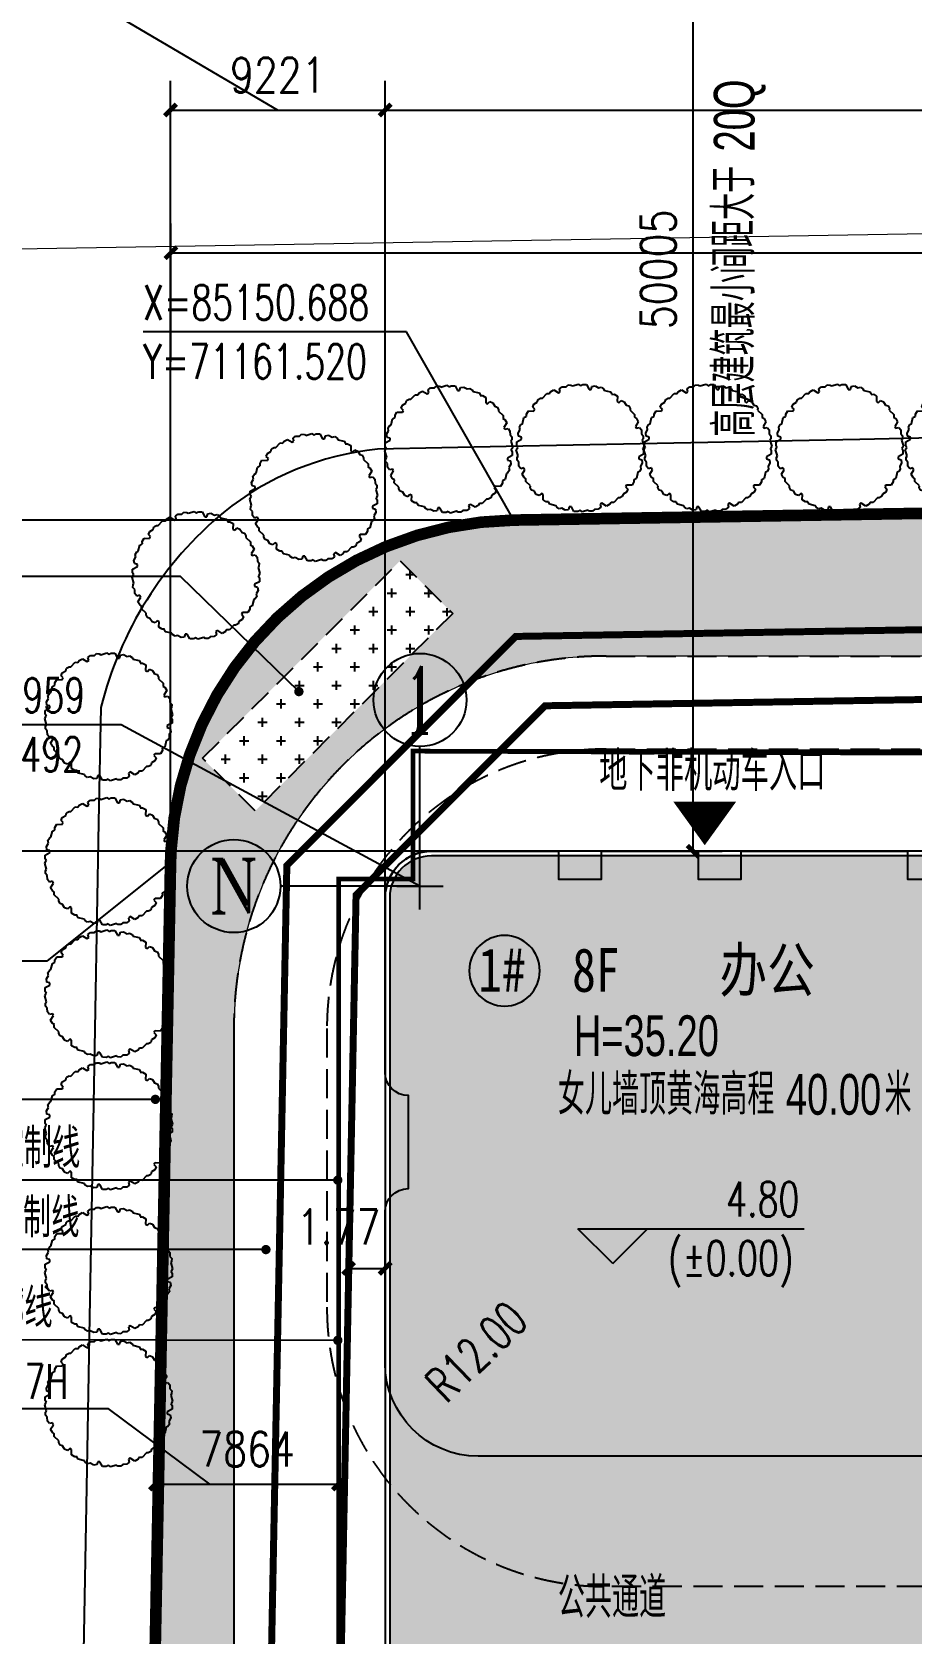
# Model space of a CAD drawing. Header units: metres. Extents: x 71066629 to 71645179, y 84793221 to 85208804.
# Drawn here: x 71140817 to 71178638, y 85102822 to 85171661 of the extents above; entities that cross this region are included whole.
import ezdxf
from ezdxf.enums import TextEntityAlignment as Align

# ---------------------------------------------------------------- set-up
doc = ezdxf.new("R2010")
doc.units = ezdxf.units.M
doc.header["$LTSCALE"] = 1000
for name, pattern in [('ACAD_ISO04W100', [30, 24, -3, 0, -3]), ('CENTER', [50.800000000000004, 31.75, -6.35, 6.35, -6.35]), ('CONTINOUS', [15000, 5000, 5000, 5000]), ('DASH', [0.35, 0.25, -0.1]), ('DASHED', [19.049999999999997, 12.7, -6.35]), ('DASHEDX2', [1.5, 1, -0.5]), ('HIDDENX2', [19.049999999999997, 12.7, -6.35])]:
    doc.linetypes.add(name, pattern=pattern)
for name, color, linetype in [('A_N_AXIS_TEXT', 7, 'Continuous'), ('A_N_DIM_LEAD', 3, 'Continuous'), ('A_N_PUB_TEXT', 7, 'Continuous'), ('A_SITEP_PLANT', 85, 'Continuous'), ('A_SITEP_TEX_2', 7, 'Continuous'), ('DIM_COOR', 3, 'Continuous'), ('DIM_SYMB', 3, 'Continuous'), ('G-ANN0-GRID', 85, 'Continuous'), ('G-ANNO-DIMS', 3, 'Continuous'), ('G-ANNO-LEVL', 3, 'Continuous'), ('G-ANNO-TEXT', 7, 'Continuous'), ('G-BLDG-EXTG', 48, 'Continuous'), ('G-BLDG-HIGH', 1, 'Continuous'), ('G-BLDG-MULT', 1, 'Continuous'), ('G-BLDG-OTLN', 2, 'Continuous'), ('G-BLDG-POIT', 6, 'Continuous'), ('G-BLDG-ROOF', 34, 'Continuous'), ('G-BSMT-OTLN', 5, 'HIDDENX2'), ('G-FRIE-FLWL', 6, 'Continuous'), ('G-PLTG', 105, 'Continuous'), ('G-SDWK', 157, 'Continuous'), ('G-SITE-PROP', 1, 'Continuous'), ('G-STRU', 134, 'Continuous'), ('G_H_252', 252, 'Continuous'), ('G_N_GUIDES', 3, 'DASH'), ('PUB_DIM', 3, 'Continuous'), ('PUB_TEXT', 7, 'Continuous')]:
    doc.layers.add(name, color=color, linetype=linetype)
for name, color, linetype, lineweight in [('G-ROAD-CNTR', 24, 'DASHED', 13), ('G-ROAD-园区', 175, 'Continuous', 13), ('G-ROAD-市政', 1, 'Continuous', 13)]:
    doc.layers.add(name, color=color, linetype=linetype, lineweight=lineweight)
doc.styles.add('_TCH_AXIS', font='romant.shx')
doc.styles.add('_TCH_DIM', font='SIMPLEX', dxfattribs={"bigfont": 'GBCBIG'})
doc.styles.add('dim_font', font='SIMPLEX.shx', dxfattribs={"width": 0.8})
doc.styles.add('GAD A', font='$ gad e.shx', dxfattribs={"width": 0.7, "bigfont": '$ gad c.shx'})
doc.styles.get("Standard").update_dxf_attribs({"font": 'txt', "bigfont": 'gbcbig.shx'})
doc.styles.add('黑体', font='simhei.ttf', dxfattribs={"width": 0.8})
doc.dimstyles.new('DIMN500', dxfattribs={"dimscale": 5, "dimtxt": 300, "dimasz": 100, "dimexe": 250, "dimexo": 300, "dimgap": 150, "dimtad": 1, "dimdec": 0, "dimzin": 0, "dimdsep": 46, "dimtxsty": 'dim_font', "dimblk": 'ARCHTICK', "dimcen": 0.09, "dimclrt": 7, "dimazin": 2, "dimtfac": 1, "dimtdec": 0, "dimtix": 1, "dimtmove": 2, "dimatfit": 3, "dimldrblk": 'ARCHTICK', "dimtolj": 1, "dimtzin": 0, "dimarcsym": 0})

# ---------------------------------------------------------------- blocks, each defined once
blk = doc.blocks.new('A$C1225323B')
at = {"layer": 'G_H_252'}
blk.add_hatch(color=256, dxfattribs=at).paths.add_polyline_path([(69877.99888792634, 83950.80440416932), (124377.9988879263, 83950.80440416932, 0.414213562373095), (126177.9988879263, 85750.80440416932), (126177.9988879263, 89012.7366912514, -0.08774332942925576), (126493.3976527005, 90796.18020670116), (131968.0517546386, 105790.4886650741, 0.5208883048473243), (129337.8818587363, 109550.8044041693), (92377.99888792634, 109550.8044041693, 0.414213562373095), (90577.99888792634, 107750.8044041693), (90577.99888792634, 106550.8044041693), (69177.99888792634, 106550.8044041693), (69177.99888792634, 107750.8044041693, 0.414213562373095), (67377.99888792634, 109550.8044041693), (43877.99888792634, 109550.8044041693, 0.414213562373095), (42077.99888792634, 107750.8044041693), (42077.99888792634, 48250.80440416932, 0.414213562373095), (43877.99888792634, 46450.80440416932), (45077.99888822436, 46450.80440416932), (45077.99888822436, 25050.80440416932), (43877.99888792634, 25050.80440416932, 0.414213562373095), (42077.99888792634, 23250.80440416932), (42077.99888792634, 4750.804404169321, 0.414213562373095), (43877.99888792634, 2950.804404169321), (65877.99888792634, 2950.804404169321, 0.414213562373095), (67677.99888792634, 4750.804404169321), (67677.99888792634, 23250.80440416932, 0.414213562373095), (65877.99888792634, 25050.80440416932), (64677.99888759851, 25050.80440416932), (64677.99888759851, 46450.80440416932), (65877.99888792634, 46450.80440416932, 0.414213562373095), (67677.99888792634, 48250.80440416932), (67677.99888792634, 81750.80440416932, -0.414213562373095)])
at = {"layer": 'G-ANN0-GRID'}
for q in [(43377.99888792634, 114250.8042696416), (37377.99902245402, 108250.8044041693)]:
    blk.add_line((43377.99888792634, 108250.8044041693), q, dxfattribs=at)
for centre in [(43377.99888791144, 116250.8042696416), (35377.99902245402, 108250.8044041693)]:
    blk.add_circle(centre, 2000, dxfattribs=at)
at = {"layer": 'G-BLDG-OTLN'}
blk.add_lwpolyline([(75382.99888792634, 83750.8169041723), (45882.99888798594, 83750.80440424383, -0.4142130420762969), (41878.00201292336, 87745.80440416932), (41877.99888800085, 94245.80440410972, -0.4142047675986253), (42872.99888803065, 95250.79190409184), (42877.99888800085, 95250.79190409184), (42877.99888798594, 99247.0786370635), (42877.99888798594, 99250.8169042468, -0.4127586771424648), (41878.01138798892, 100245.8044041693), (41878.01138798892, 107745.8044041097, -0.4142157666125284), (43872.99888791144, 109750.7981541604), (43970.61853387952, 109750.8044040948), (49327.99888792634, 109750.8044041693), (49327.99888792634, 108550.8044040948), (51177.99888792634, 108550.8044041693), (51177.99888792634, 109750.8044041693), (55327.99888792634, 109750.8044041693), (55327.99888792634, 108550.8044040948), (57177.99888792634, 108550.8044040948), (57177.99888792634, 109750.8044041693), (64327.99888792634, 109750.8044041693), (64327.99888792634, 108550.8044040948), (66177.99888792634, 108550.8044041693)], format="xyb", dxfattribs=at)
at = {"layer": 'G-BLDG-POIT', "linetype": 'CONTINOUS', "ltscale": 0.1}
for p, q in [((43377.99888792634, 107250.8044041693), (43377.99888792634, 109250.8044041693)), ((42377.99888792634, 108250.8044041693), (44377.99888792634, 108250.8044041693))]:
    blk.add_line(p, q, dxfattribs=at)
at = {"layer": 'G-BLDG-ROOF'}
for points in [[(67877.99888792634, 48250.80440416932), (67877.99888792634, 81750.80440416932, -0.414213562373095), (69877.99888792634, 83750.80440416932), (124377.9988879263, 83750.80440416932, 0.414213562373095), (126377.9988879263, 85750.80440416932), (126377.9988879263, 89012.7366912216, -0.08774332942913694), (126681.2669309676, 90727.58622531593), (132155.9210329056, 105721.8946837187, 0.520888304847176), (129337.8818587363, 109750.8044041693), (92377.99888792634, 109750.8044041693, 0.414213562373095), (90377.99888792634, 107750.8044041693), (90377.99888792634, 106750.8044041693), (69377.99888792634, 106750.8044041693), (69377.99888792634, 107750.8044041693, 0.414213562373095), (67377.99888792634, 109750.8044041693), (43877.99888792634, 109750.8044041693, 0.414213562373095), (41877.99888792634, 107750.8044041693), (41877.99888792634, 48250.80440416932, 0.414213562373095)], [(67677.99888792634, 48250.80440416932), (67677.99888792634, 81750.80440416932, -0.4142135623730951), (69877.99888792634, 83950.80440416932), (124377.9988879263, 83950.80440416932, 0.414213562373095), (126177.9988879263, 85750.80440416932), (126177.9988879263, 89012.7366912216, -0.08774332942914), (126493.3976526856, 90796.18020667136), (131968.0517546386, 105790.4886650741, 0.5208883048474108), (129337.8818587363, 109550.8044041693), (92377.99888792634, 109550.8044041693, 0.414213562373095), (90577.99888792634, 107750.8044041693), (90577.99888792634, 106550.8044041693), (69177.99888792634, 106550.8044041693), (69177.99888792634, 107750.8044041693, 0.414213562373095), (67377.99888792634, 109550.8044041693), (43877.99888792634, 109550.8044041693, 0.414213562373095), (42077.99888792634, 107750.8044041693), (42077.99888792634, 48250.80440416932, 0.414213562373095)]]:
    blk.add_lwpolyline(points, format="xyb", dxfattribs=at)
at = {"layer": 'A_N_AXIS_TEXT', "style": '_TCH_AXIS'}
for s, height, width, p, p2 in [('1', 2889.153660236577, 0.500000000000001, (42690.10515928368, 114806.2274395234), (44065.8926165392, 114806.2274395234)), ('N', 2317.241379310345, 0.8333333333333361, (34274.55074659195, 107092.1837145141), (36481.4472983161, 107092.1837145141))]:
    blk.add_text(s, height=height, dxfattribs=dict(at, width=width)).set_placement(p, p2, align=Align.FIT)
blk = doc.blocks.new('BRANCHD', base_point=(0.5, 0.5))
for p, q in [((0.9505596254410227, 0.743297436128509), (0.9314632446002771, 0.7538736432298557)), ((0.9620405252218217, 0.6940026134366691), (0.9505596254410227, 0.743297436128509)), ((0.9742183128197739, 0.6874965599933831), (0.9620405252218217, 0.6940026134366691)), ((0.9865236434099081, 0.6682046705638996), (0.9742183128197739, 0.6874965599933831)), ((0.9820690817241038, 0.647302361335638), (0.9865236434099081, 0.6682046705638996)), ((0.9972671223133035, 0.6196268809602271), (0.9820690817241038, 0.647302361335638)), ((0.9697365129869726, 0.5872572432749065), (0.9936420849502089, 0.5940171824764761)), ((0.9697365129869726, 0.5708106159599874), (0.9697365129869726, 0.5872572432749065)), ((1.008048233500921, 0.5502635966295678), (0.9697365129869726, 0.5708106159599874)), ((0.9936420849502089, 0.5940171824764761), (0.9972671223133035, 0.6196268809602271)), ((0.9984505427080577, 0.5038736432298557), (1.008135802567131, 0.5200449615237905)), ((1.008135802567131, 0.5200449615237905), (1.008048233500921, 0.5502635966295678))]:
    blk.add_line(p, q)
blk = doc.blocks.new('A$C203C35CE')
at = {"layer": 'A_SITEP_PLANT', "extrusion": (0, 0, -1), "yscale": 2981.739130434784, "zscale": -2981.739130434782}
for xscale, rotation in [(2981.739130434763, 60.00000000017639), (2981.739130434794, 30.00000000017587), (2981.739130434784, 90), (2981.739130434768, 120.0000000001762), (2981.739130434778, 150.0000000001759), (2981.739130434778, 330.0000000001759), (2981.739130434755, 180.0000000001761), (2981.739130434768, 300.0000000001762), (2981.739130434794, 210.0000000001758), (2981.739130434763, 240.0000000001764), (2981.739130434784, 270)]:
    blk.add_blockref('BRANCHD', (-1526.186619581713, 1526.186955187266), dxfattribs=dict(at, xscale=xscale, rotation=rotation))
at = {"layer": 'A_SITEP_PLANT', "extrusion": (0, 0, -1), "xscale": 2981.739130434755, "yscale": 2981.739130434784, "zscale": -2981.739130434782}
blk.add_blockref('BRANCHD', (-1526.186619581713, 1526.186955187266), dxfattribs=at)
blk = doc.blocks.new('A$C237376EB')
at = {"layer": 'G-ROAD-CNTR', "linetype": 'ACAD_ISO04W100'}
blk.add_line((904.5850735462882, 755.837459716), (556.9725341087906, 750.0877919807244), dxfattribs=at)
at = {"layer": 'G-ROAD-市政', "linetype": 'Continuous'}
for p, q in [((775.1142160406307, 741.6943120988872), (584.2112571346806, 738.5366913031321)), ((569.4621902443614, 723.8316603432759), (568.0952416193759, 653.8450083912321))]:
    blk.add_line(p, q, dxfattribs=at)
blk.add_arc((584.4593299483677, 723.5387427807873), 15, 90.94761189005567, 178.8810660199451, dxfattribs=at)
blk = doc.blocks.new('_ARCHTICK')
at = {"color": 0, "linetype": 'ByBlock', "const_width": 0.4}
blk.add_lwpolyline([(-0.5, -0.5), (0.5, 0.5)], dxfattribs=at)
blk = doc.blocks.new('*D34')
at = {"layer": 'Defpoints', "color": 0, "transparency": 16777216}
for p in [(71153991.58127616, 85109265.26253149), (71146127.69196816, 85105215.69542734), (71153991.58127616, 85105215.69542736)]:
    blk.add_point(p, dxfattribs=at)
at = {"layer": 'PUB_DIM', "color": 0, "lineweight": -2, "transparency": 16777216}
for p, q in [((71146127.69196816, 85106715.69542734), (71146127.69196816, 85110515.26253149)), ((71153991.58127616, 85106715.69542736), (71153991.58127616, 85110515.26253149)), ((71146127.69196816, 85109265.26253149), (71153991.58127616, 85109265.26253149))]:
    blk.add_line(p, q, dxfattribs=at)
at = {"layer": 'PUB_DIM', "color": 0, "lineweight": -2, "transparency": 16777216, "xscale": 500, "yscale": 500, "zscale": 500, "rotation": 180}
blk.add_blockref('_ARCHTICK', (71146127.69196816, 85109265.26253149), dxfattribs=at)
at = {"layer": 'PUB_DIM', "color": 0, "lineweight": -2, "transparency": 16777216, "xscale": 500, "yscale": 500, "zscale": 500}
blk.add_blockref('_ARCHTICK', (71153991.58127616, 85109265.26253149), dxfattribs=at)
at = {"layer": 'PUB_DIM', "color": 7, "transparency": 16777216, "insert": (71150059.63662216, 85110765.26253149), "char_height": 1500, "attachment_point": 5, "style": 'dim_font'}
blk.add_mtext('\\A1;7864', dxfattribs=at)
blk = doc.blocks.new('*D71')
at = {"layer": 'Defpoints', "color": 0, "transparency": 16777216}
for p in [(71223358.15367162, 85162177.91656777), (71146789.18457058, 85155988.7590724), (71223358.15367162, 85155988.75907095)]:
    blk.add_point(p, dxfattribs=at)
at = {"layer": 'PUB_DIM', "color": 0, "lineweight": -2, "transparency": 16777216}
for p, q in [((71146789.18457058, 85157488.7590724), (71146789.18457058, 85163427.91656777)), ((71223358.15367162, 85157488.75907095), (71223358.15367162, 85163427.91656777)), ((71146789.18457058, 85162177.91656777), (71223358.15367162, 85162177.91656777))]:
    blk.add_line(p, q, dxfattribs=at)
at = {"layer": 'PUB_DIM', "color": 0, "lineweight": -2, "transparency": 16777216, "xscale": 500, "yscale": 500, "zscale": 500, "rotation": 180}
blk.add_blockref('_ARCHTICK', (71146789.18457058, 85162177.91656777), dxfattribs=at)
at = {"layer": 'PUB_DIM', "color": 0, "lineweight": -2, "transparency": 16777216, "xscale": 500, "yscale": 500, "zscale": 500}
blk.add_blockref('_ARCHTICK', (71223358.15367162, 85162177.91656777), dxfattribs=at)
at = {"layer": 'PUB_DIM', "color": 7, "transparency": 16777216, "insert": (71185073.6691211, 85163677.91656777), "char_height": 1500, "attachment_point": 5, "style": 'dim_font'}
blk.add_mtext('\\A1;76569', dxfattribs=at)
blk = doc.blocks.new('*D128')
at = {"layer": 'Defpoints', "color": 0, "transparency": 16777216}
for p in [(71107625.00300077, 85136459.32600382), (71160762.7946386, 85136459.32600382), (71160762.7946386, 85025244.68210135)]:
    blk.add_point(p, dxfattribs=at)
at = {"layer": 'G-ANNO-DIMS', "color": 0, "lineweight": -2, "transparency": 16777216}
for p, q in [((71159262.7946386, 85136459.32600382), (71106375.00300077, 85136459.32600382)), ((71107625.00300077, 85025244.68210135), (71107625.00300077, 85136459.32600382)), ((71159262.7946386, 85025244.68210135), (71106375.00300077, 85025244.68210135))]:
    blk.add_line(p, q, dxfattribs=at)
at = {"layer": 'G-ANNO-DIMS', "color": 0, "lineweight": -2, "transparency": 16777216, "xscale": 500, "yscale": 500, "zscale": 500}
for p, rotation in [((71107625.00300077, 85136459.32600382), 90), ((71107625.00300077, 85025244.68210135), 270)]:
    blk.add_blockref('_ARCHTICK', p, dxfattribs=dict(at, rotation=rotation))
at = {"layer": 'G-ANNO-DIMS', "color": 7, "transparency": 16777216, "insert": (71106125.00300075, 85080852.00405261), "char_height": 1500, "attachment_point": 5, "rotation": 90, "style": 'dim_font'}
blk.add_mtext('\\A1;111.21', dxfattribs=at)
blk = doc.blocks.new('*D129')
at = {"layer": 'Defpoints', "color": 0, "transparency": 16777216}
for p in [(71107625.00300077, 85150687.4861115), (71160762.7946386, 85150687.4861115), (71160762.7946386, 85136459.32600382)]:
    blk.add_point(p, dxfattribs=at)
at = {"layer": 'G-ANNO-DIMS', "color": 0, "lineweight": -2, "transparency": 16777216}
for p, q in [((71159262.7946386, 85150687.4861115), (71106375.00300077, 85150687.4861115)), ((71107625.00300077, 85136459.32600382), (71107625.00300077, 85150687.4861115)), ((71159262.7946386, 85136459.32600382), (71106375.00300077, 85136459.32600382))]:
    blk.add_line(p, q, dxfattribs=at)
at = {"layer": 'G-ANNO-DIMS', "color": 0, "lineweight": -2, "transparency": 16777216, "xscale": 500, "yscale": 500, "zscale": 500}
for p, rotation in [((71107625.00300077, 85150687.4861115), 90), ((71107625.00300077, 85136459.32600382), 270)]:
    blk.add_blockref('_ARCHTICK', p, dxfattribs=dict(at, rotation=rotation))
at = {"layer": 'G-ANNO-DIMS', "color": 7, "transparency": 16777216, "insert": (71106125.00300075, 85143573.40605769), "char_height": 1500, "attachment_point": 5, "rotation": 90, "style": 'dim_font'}
blk.add_mtext('\\A1;14228', dxfattribs=at)
blk = doc.blocks.new('*D130')
at = {"layer": 'Defpoints', "color": 0, "transparency": 16777216}
for p in [(71155991.49731568, 85168309.62203237), (71146770.81298825, 85131923.986929), (71155991.49731568, 85131923.98692895)]:
    blk.add_point(p, dxfattribs=at)
at = {"layer": 'G-ANNO-DIMS', "color": 0, "lineweight": -2, "transparency": 16777216}
for p, q in [((71146770.81298825, 85133423.986929), (71146770.81298825, 85169559.62203237)), ((71155991.49731568, 85133423.98692895), (71155991.49731568, 85169559.62203237)), ((71146770.81298825, 85168309.62203237), (71155991.49731568, 85168309.62203237))]:
    blk.add_line(p, q, dxfattribs=at)
at = {"layer": 'G-ANNO-DIMS', "color": 0, "lineweight": -2, "transparency": 16777216, "xscale": 500, "yscale": 500, "zscale": 500, "rotation": 180}
blk.add_blockref('_ARCHTICK', (71146770.81298825, 85168309.62203237), dxfattribs=at)
at = {"layer": 'G-ANNO-DIMS', "color": 0, "lineweight": -2, "transparency": 16777216, "xscale": 500, "yscale": 500, "zscale": 500}
blk.add_blockref('_ARCHTICK', (71155991.49731568, 85168309.62203237), dxfattribs=at)
at = {"layer": 'G-ANNO-DIMS', "color": 7, "transparency": 16777216, "insert": (71151381.15515196, 85169809.62203237), "char_height": 1500, "attachment_point": 5, "style": 'dim_font'}
blk.add_mtext('\\A1;9221', dxfattribs=at)
blk = doc.blocks.new('*D131')
at = {"layer": 'Defpoints', "color": 0, "transparency": 16777216}
for p in [(71240491.48481545, 85168309.62203217), (71155991.49731568, 85131923.98692895), (71240491.48481545, 85131923.98692855)]:
    blk.add_point(p, dxfattribs=at)
at = {"layer": 'G-ANNO-DIMS', "color": 0, "lineweight": -2, "transparency": 16777216}
for p, q in [((71155991.49731568, 85133423.98692895), (71155991.49731568, 85169559.62203217)), ((71240491.48481545, 85133423.98692855), (71240491.48481545, 85169559.62203217)), ((71155991.49731568, 85168309.62203217), (71240491.48481545, 85168309.62203217))]:
    blk.add_line(p, q, dxfattribs=at)
at = {"layer": 'G-ANNO-DIMS', "color": 0, "lineweight": -2, "transparency": 16777216, "xscale": 500, "yscale": 500, "zscale": 500, "rotation": 180}
blk.add_blockref('_ARCHTICK', (71155991.49731568, 85168309.62203217), dxfattribs=at)
at = {"layer": 'G-ANNO-DIMS', "color": 0, "lineweight": -2, "transparency": 16777216, "xscale": 500, "yscale": 500, "zscale": 500}
blk.add_blockref('_ARCHTICK', (71240491.48481545, 85168309.62203217), dxfattribs=at)
at = {"layer": 'G-ANNO-DIMS', "color": 7, "transparency": 16777216, "insert": (71198241.49106556, 85169809.62203217), "char_height": 1500, "attachment_point": 5, "style": 'dim_font'}
blk.add_mtext('\\A1;84.50', dxfattribs=at)
blk = doc.blocks.new('*D138')
at = {"layer": 'A_N_DIM_LEAD', "color": 0, "lineweight": -2, "transparency": 16777216}
for p, q in [((71154424.32875995, 85115954.32600437), (71154424.32875995, 85119782.52984603)), ((71155991.48794062, 85115954.32600437), (71155991.48794062, 85119782.52984603)), ((71154424.32875995, 85118532.52984603), (71155991.48794062, 85118532.52984603))]:
    blk.add_line(p, q, dxfattribs=at)
at = {"layer": 'Defpoints', "color": 0, "transparency": 16777216}
for p in [(71155991.48794062, 85118532.52984603), (71154424.32875995, 85114454.32600437), (71155991.48794062, 85114454.32600437)]:
    blk.add_point(p, dxfattribs=at)
at = {"layer": 'A_N_DIM_LEAD', "color": 0, "lineweight": -2, "transparency": 16777216, "xscale": 500, "yscale": 500, "zscale": 500, "rotation": 180}
blk.add_blockref('_ARCHTICK', (71154424.32875995, 85118532.52984603), dxfattribs=at)
at = {"layer": 'A_N_DIM_LEAD', "color": 0, "lineweight": -2, "transparency": 16777216, "xscale": 500, "yscale": 500, "zscale": 500}
blk.add_blockref('_ARCHTICK', (71155991.48794062, 85118532.52984603), dxfattribs=at)
at = {"layer": 'A_N_DIM_LEAD', "color": 7, "transparency": 16777216, "insert": (71153991.58127613, 85120313.43747246), "char_height": 1500, "attachment_point": 5, "style": 'dim_font'}
blk.add_mtext('\\A1;1.77', dxfattribs=at)
blk = doc.blocks.new('*D151')
at = {"layer": 'Defpoints', "color": 0, "transparency": 16777216}
for p in [(71165247.70485358, 85186463.99998927), (71169231.46574904, 85186463.99998927), (71165247.70485358, 85136459.32600386)]:
    blk.add_point(p, dxfattribs=at)
at = {"layer": 'G-ANNO-DIMS', "color": 0, "lineweight": -2, "transparency": 16777216}
for p, q in [((71166747.70485358, 85186463.99998927), (71170481.46574904, 85186463.99998927)), ((71169231.46574904, 85136459.32600386), (71169231.46574904, 85186463.99998927)), ((71166747.70485358, 85136459.32600386), (71170481.46574904, 85136459.32600386))]:
    blk.add_line(p, q, dxfattribs=at)
at = {"layer": 'G-ANNO-DIMS', "color": 0, "lineweight": -2, "transparency": 16777216, "xscale": 500, "yscale": 500, "zscale": 500}
for p, rotation in [((71169231.46574904, 85186463.99998927), 90), ((71169231.46574904, 85136459.32600386), 270)]:
    blk.add_blockref('_ARCHTICK', p, dxfattribs=dict(at, rotation=rotation))
at = {"layer": 'G-ANNO-DIMS', "color": 7, "transparency": 16777216, "insert": (71167731.46574903, 85161461.66299659), "char_height": 1500, "attachment_point": 5, "rotation": 90, "style": 'dim_font'}
blk.add_mtext('\\A1;50005', dxfattribs=at)

msp = doc.modelspace()

# ---------------------------------------------------------------- hatches: boundary and pattern name
at = {"layer": 'G-PLTG'}
h = msp.add_hatch(dxfattribs=at)
h.set_pattern_fill('CROSS', color=256, scale=500, style=0)
h.set_pattern_definition([(0, (0, 0), (793.75, 793.75), [396.875, -1190.625]), (90, (198.4375, -198.4375), (-793.75, 793.75), [396.875, -1190.625])])
h.paths.add_polyline_path([(71148150.04607184, 85140450.86286998), (71150412.78776087, 85138188.12118097), (71158898.06913505, 85146673.40255524), (71156635.32744604, 85148936.14424424)], flags=0)
edge = h.paths.add_edge_path()
edge.add_line((71142829.14007829, 85033853.3382969), (71143076.64824538, 85035919.81945148))
edge.add_line((71143076.64824538, 85035919.81945148), (71141818.65537484, 85036060.10730396))
edge.add_line((71141818.65537484, 85036060.10730396), (71141509.27031615, 85027173.9462404))
edge.add_line((71141509.27031615, 85027173.9462404), (71143491.4848157, 85027173.9462404))
edge.add_arc((71143490.12212348, 85033177.23607045), 6003.289984712036, 270.013005620912, 358.5481277525093)
edge.add_line((71149491.4848157, 85033025.1292757), (71149491.4848157, 85128845.84584923))
edge.add_arc((71165491.4848157, 85128845.84584923), 16000.00000000077, 89.9999999998933, 180, ccw=False)
edge.add_line((71165491.48481573, 85144845.84584923), (71182358.15248415, 85144845.8458492))
edge.add_line((71182358.15248415, 85144845.8458492), (71182358.15248416, 85150845.8461342))
edge.add_line((71182358.15248416, 85150845.8461342), (71159511.89088117, 85150518.89836763))
edge.add_arc((71161768.05666693, 85135689.43873402), 15000.10523554164, 98.65068723314874, 178.8811662114857)
edge.add_line((71146770.81123619, 85135982.33217485), (71145799.43135609, 85086244.02997439))
edge.add_line((71145799.43135609, 85086244.02997439), (71147799.43135609, 85086244.02997439))
edge.add_line((71147799.43135609, 85086244.02997439), (71147799.43135609, 85069244.02997439))
edge.add_line((71147799.43135609, 85069244.02997439), (71145799.43135609, 85069244.02997439))
edge.add_line((71145799.43135609, 85069244.02997439), (71145403.91844063, 85065995.8031996))
edge.add_line((71145403.91844063, 85065995.8031996), (71145094.32259388, 85062878.01542988))
edge.add_line((71145094.32259388, 85062878.01542988), (71147074.83207622, 85062640.42221408))
edge.add_line((71147074.83207622, 85062640.42221408), (71145042.83606821, 85045673.96440049))
edge.add_line((71145042.83606821, 85045673.96440049), (71147433.50489701, 85045387.6273784))
edge.add_line((71147433.50489701, 85045387.6273784), (71146006.43128988, 85033472.785335))
edge.add_line((71146006.43128988, 85033472.785335), (71142829.14007829, 85033853.3382969))
h = msp.add_hatch(dxfattribs=at)
h.set_pattern_fill('CROSS', color=256, scale=500, style=0)
h.set_pattern_definition([(0, (13063.87420547009, -11503.03735205531), (793.75, 793.75), [396.875, -1190.625]), (90, (13262.31170547009, -11701.47485205531), (-793.75, 793.75), [396.875, -1190.625])])
h.paths.add_polyline_path([(71158898.06913508, 85146673.40255526), (71156635.32744604, 85148936.14424422), (71148150.04607186, 85140450.86286998), (71150412.78776088, 85138188.12118097)])

# ---------------------------------------------------------------- linework, layer by layer
at = {"layer": 'A_N_DIM_LEAD'}
for p, q in [((71147197.86037177, 85148268.44556233), (71136605.90754677, 85148268.44556233)), ((71152287.43380609, 85143318.17273566), (71147197.86037177, 85148268.44556233)), ((71146118.10429738, 85125794.61564581), (71138168.36137256, 85125794.61564581)), ((71153959.90696472, 85122323.70099291), (71137701.24705371, 85122323.70099291)), ((71150870.36070429, 85119340.08792253), (71138919.65780109, 85119340.08792253)), ((71153958.41240765, 85115440.02622789), (71138497.3420538, 85115461.25659138))]:
    msp.add_line(p, q, dxfattribs=at)
at = {"layer": 'A_N_DIM_LEAD', "const_width": 200}
for points in [[(71152359.11867929, 85143248.44986312, 1), (71152215.7489329, 85143387.8956082, 1)], [(71146218.10429738, 85125794.61564581, 1), (71146018.10429738, 85125794.61564581, 1)], [(71154059.90696472, 85122323.70099291, 1), (71153859.90696472, 85122323.70099291, 1)], [(71150970.36070429, 85119340.08792253, 1), (71150770.36070429, 85119340.08792253, 1)], [(71154058.41231337, 85115439.88891305, 1), (71153858.41250193, 85115440.16354273, 1)]]:
    msp.add_lwpolyline(points, format="xyb", close=True, dxfattribs=at)
at = {"layer": 'A_SITEP_TEX_2'}
msp.add_lwpolyline([(71169731.47184542, 85138587.66820839, 2700, 0, 0), (71169731.47184542, 85136715.64990267, 0, 0, 0)], format="xyseb", dxfattribs=at)
at = {"layer": 'DIM_COOR', "color": 3}
for p, q in [((71156919.12156187, 85158775.28147137), (71145589.12156187, 85158775.28147137)), ((71161520.01953125, 85150687.62207031), (71156919.12156187, 85158775.28147137)), ((71144654.52457365, 85141889.83695123), (71133379.52457365, 85141889.83695123)), ((71157491.50328904, 85134959.32600386), (71144654.52457365, 85141889.83695123)), ((71146770.81298828, 85135982.421875), (71141451.03237505, 85131729.62398615)), ((71141451.03237505, 85131729.62398615), (71130121.03237505, 85131729.62398615))]:
    msp.add_line(p, q, dxfattribs=at)
at = {"layer": 'DIM_SYMB'}
for points in [[(71119730.09958668, 85172609.4954417), (71144040.30207081, 85172609.4954417), (71151381.15515213, 85168309.62203237)], [(71119655.89937517, 85112509.81857982), (71144070.53762837, 85112509.81857982), (71148446.3306044, 85109265.26253149)]]:
    msp.add_lwpolyline(points, dxfattribs=at)
at = {"layer": 'G-ANNO-LEVL'}
for p, q in [((71165774.64833802, 85118735.70969154), (71164274.64833802, 85120235.70969154)), ((71164274.64833802, 85120235.70969154), (71174002.14833802, 85120235.70969154)), ((71165774.64833802, 85118735.70969154), (71167274.64833802, 85120235.70969154))]:
    msp.add_line(p, q, dxfattribs=at)
at = {"layer": 'G-ANNO-TEXT'}
msp.add_lwpolyline([(71159607.33002017, 85131321.83047648, 1), (71162642.21614827, 85131321.83047648, 1)], format="xyb", close=True, dxfattribs=at)
at = {"layer": 'G-BLDG-HIGH', "linetype": 'DASH', "ltscale": 5, "const_width": 300.0000142492354}
msp.add_lwpolyline([(71462839.79001473, 85021695.5286349), (71461182.08619717, 85083015.6262232), (71459737.80255817, 85136451.19793567), (71451290.32745226, 85144478.97796726), (71382201.51493718, 85143336.30010161), (71352156.10816103, 85145839.71778873), (71193465.87637576, 85143214.90775949), (71162866.8220028, 85142708.81174934), (71154744.8439044, 85134577.12368555), (71153394.62573844, 85065440.87685446), (71149809.23722139, 85035505.08305454), (71149243.59556717, 85006542.61125518)], dxfattribs=at)
at = {"layer": 'G-BLDG-MULT', "linetype": 'DASH', "ltscale": 5, "const_width": 300.0000142492354}
msp.add_lwpolyline([(71161602.70693433, 85145688.31245755), (71151769.04155725, 85135842.89076324), (71150398.1689868, 85065649.06076373), (71146812.78053093, 85035713.26747468), (71146233.69430053, 85006062.3948905), (71245759.10555162, 85021940.93779875), (71249143.57324001, 85022434.2386127), (71251367.8374273, 85022708.2980563), (71253589.57634135, 85022942.61597875), (71255814.98808573, 85023138.18720043), (71258043.51324026, 85023294.68018903), (71260274.44722323, 85023412.61750309), (71262506.99921297, 85023491.24433407), (71264740.7748237, 85023531.18229197), (71266961.69721334, 85023531.80365069), (71370294.91367571, 85022668.87539808), (71465841.78936413, 85021663.95444943), (71464181.04036027, 85083096.6964794), (71462703.25639734, 85137771.71238172), (71452467.57294372, 85147498.85738169), (71382301.55732763, 85146338.36337337), (71352256.1487488, 85148841.7812107), (71193416.31141314, 85146214.49663629)], close=True, dxfattribs=at)
at = {"layer": 'G-BSMT-OTLN', "ltscale": 0.1, "const_width": 200}
msp.add_lwpolyline([(71157191.58090669, 85140759.55333252), (71157191.58090669, 85135259.55333154), (71153991.5812761, 85135259.55333154), (71153991.58127633, 85005669.52005905), (71165691.58195624, 85007522.61812352), (71165691.58119047, 85013394.9157322), (71238076.46104214, 85024859.55444618), (71460791.5816469, 85024859.55444579), (71460791.58164707, 85127259.5534181), (71457591.58201651, 85127259.5534181), (71457591.58201635, 85140759.5547513)], close=True, dxfattribs=at)
at = {"layer": 'G-FRIE-FLWL', "linetype": 'DASH', "ltscale": 5}
for p, q in [((71165491.4848157, 85144845.84584923), (71214858.15367174, 85144845.84584923)), ((71165491.4848157, 85140845.84584923), (71229428.3583264, 85140845.84584923)), ((71149491.4848157, 85128845.84584923), (71149491.4848157, 85033025.1292757)), ((71153491.4848157, 85128845.84584923), (71153491.4848157, 85116859.36413978)), ((71240491.48386037, 85104859.35535058), (71165491.48340943, 85104859.36413978))]:
    msp.add_line(p, q, dxfattribs=at)
for centre, radius, start, end in [((71165491.4848157, 85128845.84584923), 16000, 90, 180), ((71165491.4848157, 85128845.84584923), 12000, 90, 180), ((71165491.4848157, 85116859.36413978), 12000, 180, 269.9999932832026)]:
    msp.add_arc(centre, radius, start, end, dxfattribs=at)
at = {"layer": 'G-ROAD-园区'}
msp.add_line((71183992.48432162, 85144845.8458492), (71165491.4848157, 85144845.84584923), dxfattribs=at)
msp.add_arc((71165491.4848157, 85128845.84584923), 16000, 90, 180, dxfattribs=at)
at = {"layer": 'G-SDWK'}
for p, q in [((71176396.24558836, 85154156.89506444), (71166962.0043251, 85153964.97933464)), ((71184775.52388167, 85154327.35024618), (71176396.24558836, 85154156.89506444)), ((71161201.18801759, 85153847.46457338), (71155658.99999999, 85153735.00000012)), ((71166962.0043251, 85153964.97933464), (71161201.18801759, 85153847.46457338)), ((71143779.0000001, 85142641.00000006), (71143680.3230766, 85137707.15353844)), ((71143680.3230766, 85137707.15353844), (71143463.01102425, 85125592.96198085)), ((71149491.4848157, 85128845.84584923), (71149491.4848157, 85033025.1292757)), ((71143463.01102425, 85125592.96198085), (71143293.30310398, 85116439.12456892)), ((71143293.30310398, 85116439.12456892), (71143172.4014844, 85109917.83925185)), ((71143172.4014844, 85109917.83925185), (71142880.81623974, 85094197.11923519))]:
    msp.add_line(p, q, dxfattribs=at)
for centre, radius, start, end in [((71156942.91546883, 85141204.51516904), 12596.0902280451, 95.85030099802813, 128.8009182436628), ((71159244.23012841, 85138761.13036916), 15944.48905654237, 129.7439334151259, 165.9164768532995)]:
    msp.add_arc(centre, radius, start, end, dxfattribs=at)
at = {"layer": 'G-SITE-PROP', "color": 1, "linetype": 'CENTER', "ltscale": 0.1, "const_width": 500}
msp.add_lwpolyline([(71452458.80126953, 85152499.38964844), (71382468.2006836, 85151341.796875), (71352422.79052734, 85153845.21484375), (71193333.61816406, 85151213.80615234), (71161520.01953125, 85150687.62207031, 0.3938686968656183), (71146789.18457031, 85136488.40332031), (71146770.81298828, 85135982.421875), (71145403.99169922, 85065996.03271484), (71141818.60351562, 85036060.24169922), (71141157.59277344, 85002214.59960938), (71246211.79199219, 85018975.21972656), (71249543.3959961, 85019460.81542969), (71251708.61816406, 85019727.60009766), (71253878.23486328, 85019956.42089844), (71256051.39160156, 85020147.39990234), (71258227.78320312, 85020300.2319336), (71260406.43310547, 85020415.40527344), (71262586.60888672, 85020492.1875), (71264768.0053711, 85020531.18896484), (71266949.58496094, 85020531.7993164), (71370266.6015625, 85019669.00634766), (71469071.22802734, 85018629.82177734)], format="xyb", dxfattribs=at)
at = {"layer": 'G-STRU', "linetype": 'DASHEDX2', "elevation": 0.1102573221055956}
msp.add_lwpolyline([(71148150.04607186, 85140450.86286998), (71156635.32744604, 85148936.14424422), (71158898.06913508, 85146673.40255526), (71150412.78776088, 85138188.12118097)], close=True, dxfattribs=at)
at = {"layer": 'PUB_DIM', "ltscale": 0.5}
msp.add_lwpolyline([(71163538.88784602, 85116380.51017593, 0, 0, 0), (71156910.36604121, 85109970.96224807, 330, 0, 0), (71156191.48481563, 85109275.82934402, 0, 0, 0)], format="xyseb", dxfattribs=at)

# ---------------------------------------------------------------- block references
at = {"layer": 'A_SITEP_PLANT', "xscale": 1.8, "yscale": 1.8, "zscale": 1.8}
for p in [(71155981.22482443, 85150988.59493284), (71161631.14228697, 85151037.12175247), (71167116.77250636, 85151037.12175247), (71172775.26734388, 85151037.12175247), (71178351.01576245, 85151037.12175247), (71150177.07361948, 85148914.9000576)]:
    msp.add_blockref('A$C203C35CE', p, dxfattribs=at)
at = {"layer": 'A_SITEP_PLANT', "xscale": 1.8, "yscale": 1.8, "zscale": 1.8, "rotation": 90}
for p in [(71150611.88088357, 85145564.35631648), (71146856.55368078, 85139489.43697998), (71146856.55368078, 85133272.78160533), (71146856.55368078, 85127581.19382635), (71146856.55368078, 85121908.53102973), (71146856.55368078, 85115691.87565508), (71146856.55368078, 85110000.2878761)]:
    msp.add_blockref('A$C203C35CE', p, dxfattribs=at)
at = {"layer": 'G-BLDG-EXTG'}
msp.add_blockref('A$C1225323B', (71114113.4859277, 85026708.5215997), dxfattribs=at)
at = {"layer": 'G_N_GUIDES', "xscale": 1000, "yscale": 1000, "zscale": 1000}
msp.add_blockref('A$C237376EB', (70577308.67682125, 84412150.79480837), dxfattribs=at)

# ---------------------------------------------------------------- texts
at = {"layer": 'A_N_PUB_TEXT', "style": 'GAD A', "width": 0.7}
for s, p in [('20Q', (71171872.2110568, 85166525.7422168)), ('高层建筑最小间距大于', (71171872.2110568, 85154275.7422168))]:
    msp.add_text(s, height=1750, rotation=90, dxfattribs=at).set_placement(p)
at = {"layer": 'A_N_PUB_TEXT', "style": '_TCH_DIM'}
for s, p in [('高层建筑控制线', (71134383.61448061, 85122848.70099291)), ('多层建筑控制线', (71134348.89526168, 85119865.08792253)), ('地下室轮廓线', (71134410.23196895, 85115986.25659138))]:
    msp.add_text(s, height=1687.943262411347, dxfattribs=at).set_placement(p)
at = {"layer": 'A_N_PUB_TEXT', "style": '_TCH_DIM', "width": 0.7058823529411765}
for s, p in [('4.80', (71170652.14833802, 85120760.70969154)), ('(%%P0.00)', (71168152.14833802, 85118223.20969154))]:
    msp.add_text(s, height=1487.5, dxfattribs=at).set_placement(p)
at = {"layer": 'DIM_SYMB', "color": 7, "style": '_TCH_DIM', "width": 0.7058823529411765}
msp.add_text('>0.7H', height=1487.5, dxfattribs=at).set_placement((71138057.93552399, 85112924.1029121))
at = {"layer": 'G-ANNO-TEXT'}
msp.add_text('地下非机动车入口', height=1687.943262411347, dxfattribs=at).set_placement((71165193.9157872, 85139052.72389515))
for s, height, style, width, p in [('1#', 1877.637130801688, '黑体', 0.8, (71159992.82332073, 85130416.33793093)), ('8F', 1877.637130801688, '黑体', 0.8, (71164030.71118796, 85130416.33793093)), ('办公', 1877.637130801688, '黑体', 0.8, (71170361.71934943, 85130416.33793093)), ('H=35.20', 1750, 'GAD A', 0.7, (71164102.03866194, 85127655.2268288)), ('女儿墙顶黄海高程', 1750, 'GAD A', 0.7, (71163417.5906993, 85125134.87386805)), ('40.00', 1750, 'GAD A', 0.7, (71173217.5906993, 85125134.87386805)), ('米', 1750, 'GAD A', 0.7, (71177457.97531469, 85125134.87386805)), ('公共通道', 1750, 'GAD A', 0.7, (71163417.5906993, 85103513.60737534))]:
    msp.add_text(s, height=height, dxfattribs=dict(at, style=style, width=width)).set_placement(p)
at = {"layer": 'PUB_DIM', "color": 7, "style": '_TCH_DIM', "width": 0.7058823529411765}
msp.add_text('R12.00', height=1487.5, rotation=44.03781141064951, dxfattribs=at).set_placement((71158632.04750305, 85112693.51602548))
at = {"layer": 'PUB_TEXT', "color": 3, "style": '_TCH_DIM', "width": 0.7058823529411765}
for s, p in [('X=85150.688', (71145589.12156187, 85159300.28147137)), ('Y=71161.520', (71145589.12156187, 85156762.78147137)), ('X=85134.959', (71133379.52457365, 85142414.83695123)), ('Y=71157.492', (71133379.52457365, 85139877.33695123))]:
    msp.add_text(s, height=1487.5, dxfattribs=at).set_placement(p)

# ---------------------------------------------------------------- dimensions: what is measured, and where the dimension line sits
at = {"layer": 'A_N_DIM_LEAD'}
dim = msp.add_linear_dim(base=(71155991.48794062, 85118532.52984603), p1=(71154424.32875995, 85114454.32600437), p2=(71155991.48794062, 85114454.32600437), angle=0, text='1.77', dimstyle='DIMN500', dxfattribs=at)
dim.commit()
dim.dimension.update_dxf_attribs({"geometry": '*D138', "text_midpoint": (71153991.58127613, 85120313.43747246), "dimtype": 129})
at = {"layer": 'G-ANNO-DIMS'}
for p1, p2, distance, picture, middle in [((71165247.70485358, 85136459.32600386), (71165247.70485358, 85186463.99998927), -3983.760895460844, '*D151', (71167731.46574903, 85161461.66299659)), ((71146770.81298825, 85131923.986929), (71155991.49731568, 85131923.98692895), 36385.63510341942, '*D130', (71151381.15515196, 85169809.62203237)), ((71160762.7946386, 85136459.32600382), (71160762.7946386, 85150687.4861115), 53137.79163783789, '*D129', (71106125.00300075, 85143573.40605769))]:
    dim = msp.add_aligned_dim(p1=p1, p2=p2, distance=distance, dimstyle='DIMN500', dxfattribs=at)
    dim.commit()
    dim.dimension.update_dxf_attribs({"geometry": picture, "text_midpoint": middle})
for p1, p2, distance, text, picture, middle in [((71155991.49731568, 85131923.98692895), (71240491.48481545, 85131923.98692855), 36385.63510361314, '84.50', '*D131', (71198241.49106556, 85169809.62203217)), ((71160762.7946386, 85025244.68210135), (71160762.7946386, 85136459.32600382), 53137.79163783789, '111.21', '*D128', (71106125.00300075, 85080852.00405261))]:
    dim = msp.add_aligned_dim(p1=p1, p2=p2, distance=distance, text=text, dimstyle='DIMN500', dxfattribs=at)
    dim.commit()
    dim.dimension.update_dxf_attribs({"geometry": picture, "text_midpoint": middle})
at = {"layer": 'PUB_DIM'}
for p1, p2, distance, picture, middle in [((71146789.18457058, 85155988.7590724), (71223358.15367162, 85155988.75907095), 6189.157496824861, '*D71', (71185073.6691211, 85163677.91656777)), ((71146127.69196816, 85105215.69542734), (71153991.58127616, 85105215.69542736), 4049.567104130983, '*D34', (71150059.63662216, 85110765.26253149))]:
    dim = msp.add_aligned_dim(p1=p1, p2=p2, distance=distance, dimstyle='DIMN500', dxfattribs=at)
    dim.commit()
    dim.dimension.update_dxf_attribs({"geometry": picture, "text_midpoint": middle})

doc.saveas('drawing.dxf')
